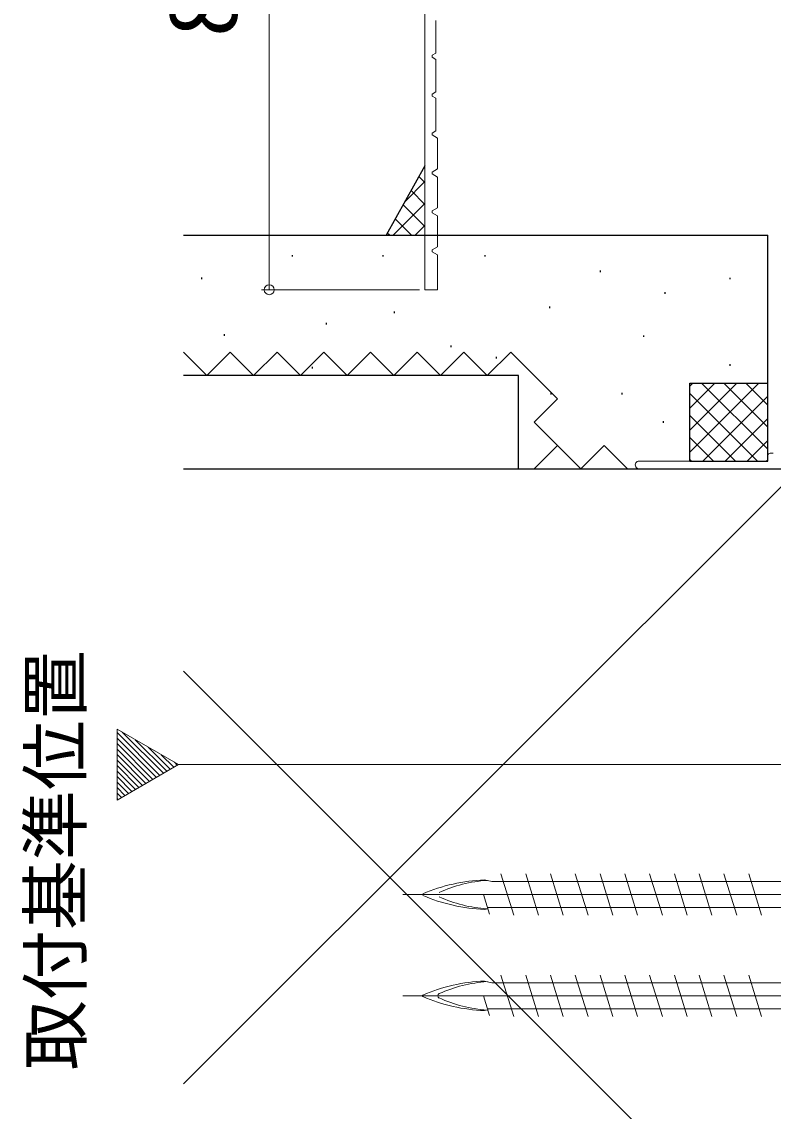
# Model space of a CAD drawing. Units: millimetres, scale not verified. Extents: x -525 to 525, y -785 to 780.
# Drawn here: x 68.5 to 165, y 124 to 264 of the extents above; entities that cross this region are included whole.
import ezdxf
from ezdxf.enums import TextEntityAlignment as Align

# ---------------------------------------------------------------- set-up
doc = ezdxf.new("R2010")
doc.units = ezdxf.units.MM
doc.header["$LTSCALE"] = 4
for name, color, linetype in [('0-1_USER1', 1, 'Continuous'), ('0-7_YSS_K', 3, 'Continuous'), ('0-8_YSS_KE', 3, 'Continuous')]:
    doc.layers.add(name, color=color, linetype=linetype)
for name, color, linetype, lineweight in [('0-2_YKK_11', 4, 'Continuous', 18), ('0-3_YKK_12', 1, 'Continuous', 18), ('0-4_YKK_13', 4, 'Continuous', 18), ('0-5_YKK_D', 6, 'Continuous', 18)]:
    doc.layers.add(name, color=color, linetype=linetype, lineweight=lineweight)
doc.styles.add('ＭＳ ゴシック', font='')
doc.styles.get('ＭＳ ゴシック').set_extended_font_data('MS Gothic')

msp = doc.modelspace()

# ---------------------------------------------------------------- linework, layer by layer
at = {"layer": '0-2_YKK_11'}
for p, q in [((164.998, 208.552), (164.598, 208.552)), ((163.998, 207.552), (147.798, 207.552)), ((164.298, 208.252), (164.298, 207.852)), ((147.798, 206.552), (172.998, 206.552))]:
    msp.add_line(p, q, dxfattribs=at)
at = {"layer": '0-2_YKK_11', "color": 30}
for points in [[(120.296, 229.555), (120.296, 311.354), (120.797, 311.854)], [(121.696, 264.151), (121.696, 259.959), (121.196, 259.67), (121.196, 259.439), (121.696, 259.151), (121.696, 254.959), (121.196, 254.67), (121.196, 254.439), (121.696, 254.151), (121.696, 249.959), (121.196, 249.67), (121.196, 249.439), (121.896, 249.035), (121.896, 245.074), (121.196, 244.67)], [(121.196, 244.67), (121.196, 244.439), (121.896, 244.035), (121.896, 240.074), (121.196, 239.67), (121.196, 239.439), (121.896, 239.035), (121.896, 235.074), (121.196, 234.67), (121.196, 234.439), (121.896, 234.035), (121.896, 229.555), (120.296, 229.555)]]:
    msp.add_lwpolyline(points, dxfattribs=at)
at = {"layer": '0-2_YKK_11'}
for centre, radius, start, end in [((164.598, 208.252), 0.3, 90.00001, 179.99999), ((147.798, 207.052), 0.5, 89.99999, 270.00001), ((163.998, 207.852), 0.3, 270.00001, 359.99999)]:
    msp.add_arc(centre, radius, start, end, dxfattribs=at)
at = {"layer": '0-3_YKK_12'}
for p, q in [((86.258, 167.178), (80.764, 172.672)), ((86.707, 167.436), (81.427, 172.717)), ((85.81, 166.919), (80.764, 171.964)), ((85.362, 166.66), (80.764, 171.257)), ((87.155, 167.695), (83.1, 171.751)), ((87.603, 167.954), (84.773, 170.785)), ((84.914, 166.401), (80.764, 170.55)), ((84.465, 166.142), (80.764, 169.843)), ((88.052, 168.213), (86.446, 169.819)), ((84.017, 165.883), (80.764, 169.136)), ((83.569, 165.625), (80.764, 168.429)), ((88.5, 168.472), (88.119, 168.853)), ((88.639, 168.552), (230.489, 168.552)), ((83.12, 165.366), (80.764, 167.722)), ((82.672, 165.107), (80.764, 167.015)), ((82.224, 164.848), (80.764, 166.308)), ((81.776, 164.589), (80.764, 165.6)), ((81.327, 164.331), (80.764, 164.893)), ((80.879, 164.072), (80.764, 164.186))]:
    msp.add_line(p, q, dxfattribs=at)
msp.add_lwpolyline([(80.764, 164.006), (88.639, 168.552), (80.764, 173.099)], close=True, dxfattribs=at)
at = {"layer": '0-4_YKK_13'}
for p, q in [((131.693, 149.205), (130.051, 154.505)), ((134.873, 149.205), (133.231, 154.505)), ((138.053, 149.205), (136.411, 154.505)), ((141.233, 149.205), (139.591, 154.505)), ((144.413, 149.205), (142.771, 154.505)), ((147.593, 149.205), (145.951, 154.505)), ((150.773, 149.205), (149.131, 154.505)), ((153.953, 149.205), (152.311, 154.505)), ((157.133, 149.205), (155.491, 154.505)), ((160.313, 149.205), (158.671, 154.505)), ((163.493, 149.205), (161.851, 154.505)), ((127.942, 153.755), (128.892, 153.53)), ((181.11, 153.53), (128.892, 153.53)), ((222.442, 151.855), (117.443, 151.855)), ((128.594, 149.344), (127.816, 151.855)), ((127.942, 149.955), (128.375, 150.049)), ((179.091, 150.18), (128.335, 150.18)), ((131.693, 136.205), (130.051, 141.505)), ((134.873, 136.205), (133.231, 141.505)), ((138.053, 136.205), (136.411, 141.505)), ((141.233, 136.205), (139.591, 141.505)), ((144.413, 136.205), (142.771, 141.505)), ((147.593, 136.205), (145.951, 141.505)), ((150.773, 136.205), (149.131, 141.505)), ((153.953, 136.205), (152.311, 141.505)), ((157.133, 136.205), (155.491, 141.505)), ((160.313, 136.205), (158.671, 141.505)), ((163.493, 136.205), (161.851, 141.505)), ((127.942, 140.755), (128.892, 140.53)), ((181.11, 140.53), (128.892, 140.53)), ((222.442, 138.855), (117.443, 138.855)), ((128.594, 136.344), (127.816, 138.855)), ((179.091, 137.18), (128.335, 137.18)), ((127.942, 136.955), (128.375, 137.049))]:
    msp.add_line(p, q, dxfattribs=at)
for centre, radius, start, end in [((128.889, 131.14), 22.635, 92.39615, 113.10664), ((129.446, 135.971), 17.748, 93.82521, 114.39311), ((128.889, 172.571), 22.635, 246.89336, 267.60385), ((129.446, 167.74), 17.748, 245.60689, 266.19629), ((128.889, 118.14), 22.635, 92.39615, 113.10664), ((129.446, 122.971), 17.748, 93.82521, 114.39311), ((120.059, 138.855), 0.117, 117.35017, 242.64983), ((128.889, 159.571), 22.635, 246.89336, 267.60385), ((122.254, 138.855), 0.312, 116.38444, 243.61556), ((129.446, 154.74), 17.748, 245.60689, 266.19629)]:
    msp.add_arc(centre, radius, start, end, dxfattribs=at)
at = {"layer": '0-5_YKK_D'}
for p, q in [((100.296, 311.854), (100.296, 229.555)), ((119.596, 229.555), (99.296, 229.555))]:
    msp.add_line(p, q, dxfattribs=at)
msp.add_circle((100.296, 229.555), 0.637, dxfattribs=at)
at = {"layer": '0-7_YSS_K'}
for p, q in [((120.296, 245.475), (115.296, 236.55)), ((120.296, 243.321), (119.523, 244.095)), ((120.296, 243.464), (117.734, 240.901)), ((120.296, 240.493), (118.507, 242.282)), ((120.296, 240.635), (116.211, 236.55)), ((120.296, 237.664), (117.492, 240.469)), ((118.582, 236.55), (116.476, 238.656)), ((115.754, 236.55), (115.461, 236.843)), ((120.296, 237.807), (119.04, 236.55)), ((103.251, 234.014), (103.251, 233.814)), ((114.882, 234.014), (114.882, 233.814)), ((127.966, 234.014), (127.966, 233.814)), ((91.62, 231.107), (91.62, 230.907)), ((142.778, 232.024), (142.778, 231.824)), ((159.431, 231.099), (159.431, 230.899)), ((151.104, 229.249), (151.104, 229.049)), ((116.335, 226.745), (116.335, 226.545)), ((136.301, 227.399), (136.301, 227.199)), ((107.612, 225.291), (107.612, 225.091)), ((94.528, 223.837), (94.528, 223.637)), ((148.329, 223.698), (148.329, 223.498)), ((123.605, 222.384), (123.605, 222.184)), ((131.299, 221.55), (128.299, 218.55)), ((134.299, 218.55), (131.299, 221.55)), ((129.42, 220.93), (129.42, 220.73)), ((159.431, 219.997), (159.431, 219.797)), ((105.8, 219.658), (105.8, 219.458)), ((137.299, 215.55), (134.299, 218.55)), ((163.156, 217.55), (154.299, 208.692)), ((160.328, 217.55), (154.299, 211.521)), ((157.5, 217.55), (154.299, 214.349)), ((154.671, 217.55), (154.299, 217.177)), ((155.813, 217.55), (164.299, 209.065)), ((158.642, 217.55), (164.299, 211.893)), ((161.47, 217.55), (164.299, 214.722)), ((164.299, 207.55), (164.299, 217.55)), ((134.299, 212.55), (137.299, 215.55)), ((136.451, 216.297), (136.451, 216.097)), ((145.553, 216.297), (145.553, 216.097)), ((154.299, 216.236), (162.985, 207.55)), ((164.299, 215.864), (155.985, 207.55)), ((154.299, 213.408), (160.156, 207.55)), ((164.299, 213.035), (158.813, 207.55)), ((137.299, 209.55), (134.299, 212.55)), ((150.88, 212.671), (150.88, 212.471)), ((154.299, 210.579), (157.328, 207.55)), ((164.299, 210.207), (161.642, 207.55)), ((134.299, 206.55), (137.299, 209.55)), ((140.299, 206.55), (137.299, 209.55)), ((143.299, 209.55), (140.299, 206.55)), ((146.299, 206.55), (143.299, 209.55)), ((154.299, 207.751), (154.5, 207.55)), ((154.299, 207.55), (164.299, 207.55)), ((168.298, 206.552), (89.298, 127.552)), ((168.298, 101.552), (89.298, 180.552))]:
    msp.add_line(p, q, dxfattribs=at)
for points in [[(128.299, 218.55), (125.299, 221.55), (122.299, 218.55), (119.299, 221.55), (116.299, 218.55), (113.299, 221.55), (110.299, 218.55), (107.299, 221.55), (104.299, 218.55), (101.299, 221.55), (98.299, 218.55), (95.299, 221.55), (92.299, 218.55), (89.299, 221.55)], [(132.299, 206.55), (132.299, 218.55), (89.298, 218.55)]]:
    msp.add_lwpolyline(points, dxfattribs=at)
at = {"layer": '0-8_YSS_KE'}
for p, q in [((89.298, 236.55), (164.299, 236.55)), ((164.299, 217.55), (164.299, 236.55)), ((154.299, 217.55), (164.299, 217.55)), ((154.299, 207.55), (154.299, 217.55))]:
    msp.add_line(p, q, dxfattribs=at)
msp.add_lwpolyline([(89.298, 206.552), (168.298, 206.552), (168.298, 101.552), (89.298, 101.552)], dxfattribs=at)

# ---------------------------------------------------------------- texts
at = {"layer": '0-1_USER1', "style": 'ＭＳ ゴシック'}
msp.add_text('取付基準位置', height=6.598, rotation=90, dxfattribs=at).set_placement((78.12, 129.279), align=Align.BOTTOM_LEFT)
at = {"layer": '0-5_YKK_D', "style": 'ＭＳ ゴシック'}
msp.add_text('82', height=8.798, rotation=90, dxfattribs=at).set_placement((98.796, 262.011), align=Align.BOTTOM_LEFT)

doc.saveas('drawing.dxf')
